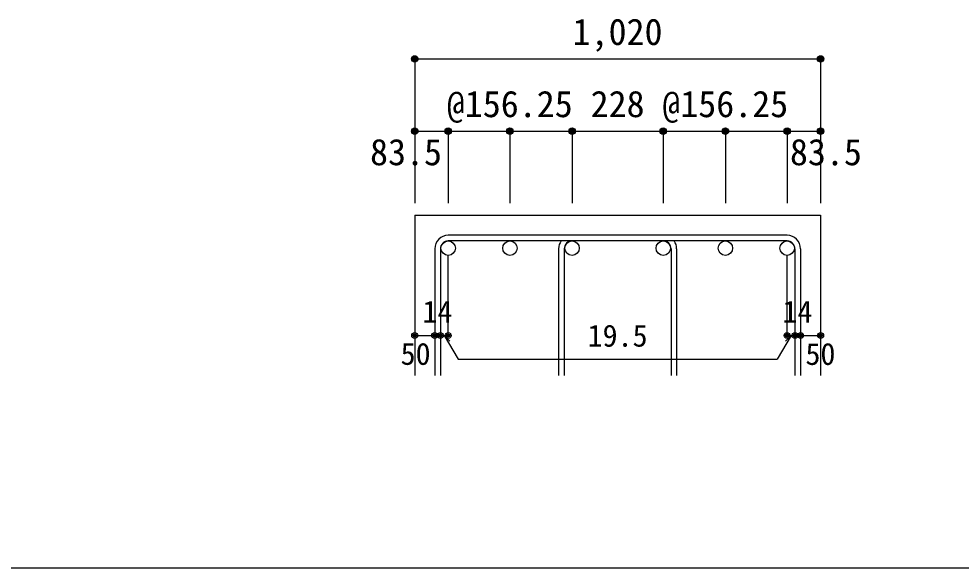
# Model space of a CAD drawing. Units: millimetres at full size, sheet at 1:30; details may follow other scales. Extents: x -5973 to 5954, y -4195 to 4201.
# Drawn here: x -942 to 1409, y -4195 to -2825 of the extents above; entities that cross this region are included whole.
import ezdxf
from ezdxf.enums import TextEntityAlignment as Align

# ---------------------------------------------------------------- set-up
doc = ezdxf.new("R2010")
doc.units = ezdxf.units.MM
doc.header["$LTSCALE"] = 30
doc.header["$PDMODE"] = 32
doc.header["$PDSIZE"] = 15
for name, color, linetype in [('0-1_躯体線', 2, 'Continuous'), ('0-5_基礎梁筋', 7, 'Continuous'), ('0-6_スタラップ筋', 7, 'Continuous'), ('0-D_寸法', 4, 'Continuous'), ('F-0_枠', 6, 'Continuous')]:
    doc.layers.add(name, color=color, linetype=linetype)
doc.styles.add('ＭＳ ゴシック', font='')
doc.styles.get('ＭＳ ゴシック').set_extended_font_data('MS Gothic')

msp = doc.modelspace()

# ---------------------------------------------------------------- linework, layer by layer
at = {"layer": '0-1_躯体線'}
for p, q in [((46.13, -3314.89), (46.13, -3714.89)), ((46.13, -3314.89), (1058.74, -3314.89)), ((1058.74, -3314.89), (1058.74, -3714.89))]:
    msp.add_line(p, q, dxfattribs=at)
at = {"layer": '0-5_基礎梁筋', "color": 3}
for centre in [(129.63, -3396.89), (129.63, -3396.89), (283.63, -3396.89), (283.63, -3396.89), (438.72, -3396.89), (438.72, -3396.89), (666.15, -3396.89), (666.15, -3396.89), (821.24, -3396.89), (821.24, -3396.89), (975.24, -3396.89), (975.24, -3396.89)]:
    msp.add_circle(centre, 18, dxfattribs=at)
at = {"layer": '0-6_スタラップ筋'}
for p, q in [((975.24, -3364.89), (129.63, -3364.89)), ((975.24, -3378.89), (129.63, -3378.89)), ((96.13, -3398.39), (96.13, -3714.89)), ((110.13, -3398.39), (110.13, -3714.89)), ((405.22, -3398.39), (405.22, -3714.89)), ((419.22, -3398.39), (419.22, -3714.89)), ((685.65, -3398.39), (685.65, -3714.89)), ((699.65, -3398.39), (699.65, -3714.89)), ((994.74, -3398.39), (994.74, -3714.89)), ((1008.74, -3398.39), (1008.74, -3714.89))]:
    msp.add_line(p, q, dxfattribs=at)
for centre, radius, start, end in [((129.63, -3398.39), 33.5, 90, 180), ((129.63, -3398.39), 19.5, 90, 180), ((438.72, -3398.39), 33.5, 144.40235, 180), ((438.72, -3398.39), 19.5, 90, 180), ((666.15, -3398.39), 19.5, 0, 90), ((666.15, -3398.39), 33.5, 0, 35.59765), ((975.24, -3398.39), 33.5, 0, 90), ((975.24, -3398.39), 19.5, 0, 90)]:
    msp.add_arc(centre, radius, start, end, dxfattribs=at)
at = {"layer": '0-D_寸法'}
for p, q in [((46.13, -2924.89), (46.13, -3104.89)), ((46.13, -2924.89), (1058.74, -2924.89)), ((1058.74, -2924.89), (1058.74, -3104.89)), ((46.13, -3104.89), (46.13, -3284.89)), ((46.13, -3104.89), (129.63, -3104.89)), ((129.63, -3104.89), (129.63, -3284.89)), ((129.63, -3104.89), (975.24, -3104.89)), ((283.63, -3104.89), (283.63, -3284.89)), ((438.72, -3104.89), (438.72, -3284.89)), ((666.15, -3104.89), (666.15, -3284.89)), ((821.24, -3104.89), (821.24, -3284.89)), ((975.24, -3104.89), (975.24, -3284.89)), ((975.24, -3104.89), (1058.74, -3104.89)), ((1058.74, -3104.89), (1058.74, -3284.89)), ((129.63, -3614.89), (129.63, -3415.56)), ((975.24, -3614.89), (975.24, -3415.56)), ((46.13, -3614.89), (96.13, -3614.89)), ((96.13, -3614.89), (129.63, -3614.89)), ((119.88, -3614.89), (134.03, -3629.04)), ((119.88, -3614.89), (154.11, -3674.17)), ((984.99, -3614.89), (950.77, -3674.17)), ((984.99, -3614.89), (970.85, -3629.04)), ((975.24, -3614.89), (1058.74, -3614.89)), ((994.74, -3614.89), (1008.74, -3614.89)), ((154.11, -3674.17), (950.77, -3674.17))]:
    msp.add_line(p, q, dxfattribs=at)
msp.add_lwpolyline([(1058.74, -2924.89), (1058.74, -3104.89), (1058.74, -3284.89)], dxfattribs=at)
for centre, radius in [((46.13, -2924.89), 8), ((46.13, -2924.89), 7.2), ((46.13, -2924.89), 6.4), ((46.13, -2924.89), 5.6), ((46.13, -2924.89), 4.8), ((46.13, -2924.89), 4), ((46.13, -2924.89), 3.2), ((46.13, -2924.89), 2.4), ((46.13, -2924.89), 1.6), ((46.13, -2924.89), 0.8), ((1058.74, -2924.89), 8), ((1058.74, -2924.89), 7.2), ((1058.74, -2924.89), 6.4), ((1058.74, -2924.89), 5.6), ((1058.74, -2924.89), 4.8), ((1058.74, -2924.89), 4), ((1058.74, -2924.89), 3.2), ((1058.74, -2924.89), 2.4), ((1058.74, -2924.89), 1.6), ((1058.74, -2924.89), 0.8), ((46.13, -3104.89), 8), ((46.13, -3104.89), 7.2), ((46.13, -3104.89), 6.4), ((46.13, -3104.89), 5.6), ((46.13, -3104.89), 4.8), ((46.13, -3104.89), 4), ((46.13, -3104.89), 3.2), ((46.13, -3104.89), 2.4), ((46.13, -3104.89), 1.6), ((129.63, -3104.89), 8), ((129.63, -3104.89), 7.2), ((129.63, -3104.89), 6.4), ((129.63, -3104.89), 5.6), ((129.63, -3104.89), 4.8), ((129.63, -3104.89), 4), ((129.63, -3104.89), 3.2), ((129.63, -3104.89), 2.4), ((129.63, -3104.89), 1.6), ((283.63, -3104.89), 8), ((283.63, -3104.89), 7.2), ((283.63, -3104.89), 6.4), ((283.63, -3104.89), 5.6), ((283.63, -3104.89), 4.8), ((283.63, -3104.89), 4), ((283.63, -3104.89), 3.2), ((283.63, -3104.89), 2.4), ((283.63, -3104.89), 1.6), ((438.72, -3104.89), 8), ((438.72, -3104.89), 7.2), ((438.72, -3104.89), 6.4), ((438.72, -3104.89), 5.6), ((438.72, -3104.89), 4.8), ((438.72, -3104.89), 4), ((438.72, -3104.89), 3.2), ((438.72, -3104.89), 2.4), ((438.72, -3104.89), 1.6), ((666.15, -3104.89), 8), ((666.15, -3104.89), 7.2), ((666.15, -3104.89), 6.4), ((666.15, -3104.89), 5.6), ((666.15, -3104.89), 4.8), ((666.15, -3104.89), 4), ((666.15, -3104.89), 3.2), ((666.15, -3104.89), 2.4), ((666.15, -3104.89), 1.6), ((821.24, -3104.89), 8), ((821.24, -3104.89), 7.2), ((821.24, -3104.89), 6.4), ((821.24, -3104.89), 5.6), ((821.24, -3104.89), 4.8), ((821.24, -3104.89), 4), ((821.24, -3104.89), 3.2), ((821.24, -3104.89), 2.4), ((821.24, -3104.89), 1.6), ((975.24, -3104.89), 8), ((975.24, -3104.89), 7.2), ((975.24, -3104.89), 6.4), ((975.24, -3104.89), 5.6), ((975.24, -3104.89), 4.8), ((975.24, -3104.89), 4), ((975.24, -3104.89), 3.2), ((975.24, -3104.89), 2.4), ((975.24, -3104.89), 1.6), ((1058.74, -3104.89), 8), ((1058.74, -3104.89), 7.2), ((1058.74, -3104.89), 6.4), ((1058.74, -3104.89), 5.6), ((1058.74, -3104.89), 4.8), ((1058.74, -3104.89), 4), ((1058.74, -3104.89), 3.2), ((1058.74, -3104.89), 2.4), ((1058.74, -3104.89), 1.6), ((46.13, -3104.89), 0.8), ((129.63, -3104.89), 0.8), ((283.63, -3104.89), 0.8), ((438.72, -3104.89), 0.8), ((666.15, -3104.89), 0.8), ((821.24, -3104.89), 0.8), ((975.24, -3104.89), 0.8), ((1058.74, -3104.89), 0.8), ((46.13, -3614.89), 4), ((46.13, -3614.89), 3.6), ((46.13, -3614.89), 3.2), ((46.13, -3614.89), 2.8), ((46.13, -3614.89), 2.4), ((46.13, -3614.89), 2), ((46.13, -3614.89), 1.6), ((46.13, -3614.89), 1.2), ((46.13, -3614.89), 0.8), ((46.13, -3614.89), 0.4), ((96.13, -3614.89), 4), ((96.13, -3614.89), 3.6), ((96.13, -3614.89), 3.2), ((96.13, -3614.89), 2.8), ((96.13, -3614.89), 2.4), ((96.13, -3614.89), 2), ((96.13, -3614.89), 1.6), ((96.13, -3614.89), 1.2), ((96.13, -3614.89), 0.8), ((96.13, -3614.89), 0.4), ((110.13, -3614.89), 4), ((110.13, -3614.89), 3.6), ((110.13, -3614.89), 3.2), ((110.13, -3614.89), 2.8), ((110.13, -3614.89), 2.4), ((110.13, -3614.89), 2), ((110.13, -3614.89), 1.6), ((110.13, -3614.89), 1.2), ((110.13, -3614.89), 0.8), ((110.13, -3614.89), 0.4), ((129.63, -3614.89), 4), ((129.63, -3614.89), 3.6), ((129.63, -3614.89), 3.2), ((129.63, -3614.89), 2.8), ((129.63, -3614.89), 2.4), ((129.63, -3614.89), 2), ((129.63, -3614.89), 1.6), ((129.63, -3614.89), 1.2), ((129.63, -3614.89), 0.8), ((129.63, -3614.89), 0.4), ((975.24, -3614.89), 4), ((975.24, -3614.89), 3.6), ((975.24, -3614.89), 3.2), ((975.24, -3614.89), 2.8), ((975.24, -3614.89), 2.4), ((975.24, -3614.89), 2), ((975.24, -3614.89), 1.6), ((975.24, -3614.89), 1.2), ((975.24, -3614.89), 0.8), ((975.24, -3614.89), 0.4), ((994.74, -3614.89), 4), ((994.74, -3614.89), 3.6), ((994.74, -3614.89), 3.2), ((994.74, -3614.89), 2.8), ((994.74, -3614.89), 2.4), ((994.74, -3614.89), 2), ((994.74, -3614.89), 1.6), ((994.74, -3614.89), 1.2), ((994.74, -3614.89), 0.8), ((994.74, -3614.89), 0.4), ((1008.74, -3614.89), 4), ((1008.74, -3614.89), 3.6), ((1008.74, -3614.89), 3.2), ((1008.74, -3614.89), 2.8), ((1008.74, -3614.89), 2.4), ((1008.74, -3614.89), 2), ((1008.74, -3614.89), 1.6), ((1008.74, -3614.89), 1.2), ((1008.74, -3614.89), 0.8), ((1008.74, -3614.89), 0.4), ((1058.74, -3614.89), 4), ((1058.74, -3614.89), 3.6), ((1058.74, -3614.89), 3.2), ((1058.74, -3614.89), 2.8), ((1058.74, -3614.89), 2.4), ((1058.74, -3614.89), 2), ((1058.74, -3614.89), 1.6), ((1058.74, -3614.89), 1.2), ((1058.74, -3614.89), 0.8), ((1058.74, -3614.89), 0.4)]:
    msp.add_circle(centre, radius, dxfattribs=at)
at = {"layer": '0-D_寸法', "color": 7}
for p in [(46.13, -2924.89), (1058.74, -2924.89), (46.13, -3104.89), (129.63, -3104.89), (283.63, -3104.89), (438.72, -3104.89), (666.15, -3104.89), (821.24, -3104.89), (975.24, -3104.89), (1058.74, -3104.89), (46.13, -3614.89), (96.13, -3614.89), (110.13, -3614.89), (129.63, -3614.89), (975.24, -3614.89), (994.74, -3614.89), (1008.74, -3614.89), (1058.74, -3614.89)]:
    msp.add_point(p, dxfattribs=at)
at = {"layer": 'F-0_枠'}
msp.add_line((5954.1, -4195.24), (-5972.88, -4195.24), dxfattribs=at)

# ---------------------------------------------------------------- texts
at = {"layer": '0-D_寸法', "style": 'ＭＳ ゴシック'}
for s, height, p in [('1,020', 65.98, (439.94, -2909.89)), ('@156.25', 65.98, (126.13, -3089.89)), ('228', 65.98, (484.94, -3089.89)), ('@156.25', 65.98, (663.74, -3089.89)), ('83.5', 65.98, (-65.37, -3209.89)), ('83.5', 65.98, (982.24, -3209.89)), ('14', 54.99, (65.6, -3599.44)), ('14', 54.99, (963.78, -3599.44)), ('19.5', 54.99, (477.44, -3659.17)), ('50', 54.99, (10.9, -3704.54)), ('50', 54.99, (1020.97, -3704.71))]:
    msp.add_text(s, height=height, dxfattribs=at).set_placement(p, align=Align.BOTTOM_LEFT)

doc.saveas('drawing.dxf')
